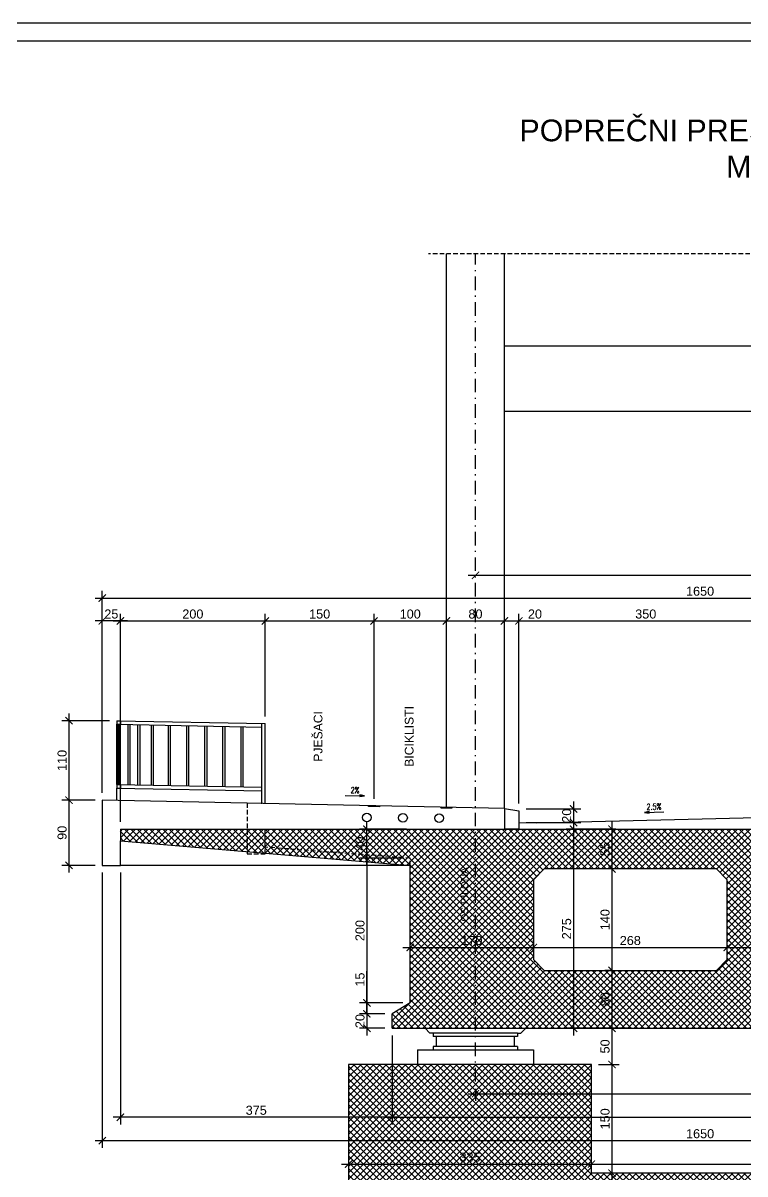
# Model space of a CAD drawing. Header units: millimetres. Extents: x -1571 to 3041, y 35 to 2455.
# Drawn here: x 201 to 1197, y 866 to 2455 of the extents above; entities that cross this region are included whole.
import ezdxf
from ezdxf.enums import TextEntityAlignment as Align

# ---------------------------------------------------------------- set-up
doc = ezdxf.new("R2010")
doc.units = ezdxf.units.MM
doc.header["$LTSCALE"] = 50
doc.header["$MEASUREMENT"] = 0
doc.header["$PDSIZE"] = 5
doc.linetypes.add('CRTA_TOČKA', pattern=[0.47, 0.25, -0.1, 0.02, -0.1])
doc.linetypes.add('HIDDEN2', pattern=[0.1875, 0.125, -0.0625])
doc.layers.add('050', color=132, linetype='Continuous', lineweight=50)
for name, color, linetype in [('BETON', 7, 'Continuous'), ('BETON tanko', 40, 'Continuous'), ('KOTE', 9, 'Continuous'), ('NEVIDLJIVO', 9, 'HIDDEN2'), ('NIVELETA', 4, 'Continuous'), ('OSI', 2, 'CRTA_TOČKA'), ('POM', 9, 'Continuous'), ('Tekst', 3, 'Continuous')]:
    doc.layers.add(name, color=color, linetype=linetype)
doc.styles.add('KOTE', font='ROMANS.shx', dxfattribs={"width": 0.7})
doc.styles.get("Standard").update_dxf_attribs({"font": 'ARIAL.TTF'})
doc.dimstyles.new('M1-50', dxfattribs={"dimscale": 5, "dimtxt": 2.5, "dimasz": 2, "dimexe": 2, "dimexo": 2, "dimtad": 1, "dimdec": 0, "dimzin": 9, "dimtxsty": 'Standard', "dimblk": 'ARCHTICK', "dimcen": 2.5, "dimdle": 2, "dimadec": 3, "dimazin": 2, "dimtfac": 1, "dimtdec": 0, "dimtmove": 0, "dimatfit": 3, "dimldrblk": 'ARCHTICK', "dimfxl": 0, "dimfrac": 2, "dimarcsym": 0})
pattern_1 = [(45, (-318.9434, -92.764), (-4.419417, 4.419417), []), (135, (-318.9434, -92.764), (-4.419417, -4.419417), [])]

# ---------------------------------------------------------------- blocks, each defined once
blk = doc.blocks.new('_ArchTick')
at = {"layer": '050', "color": 0, "const_width": 0.15}
blk.add_lwpolyline([(-0.5, -0.5), (0.5, 0.5)], dxfattribs=at)
blk = doc.blocks.new('*D27')
at = {"layer": 'Defpoints', "color": 0}
for p in [(735.3, 1302.3), (675.5, 1102.3), (735.3, 1102.3)]:
    blk.add_point(p, dxfattribs=at)
at = {"layer": 'KOTE', "color": 0, "lineweight": -2}
for p, q in [((675.5, 1312.3), (675.5, 1092.3)), ((725.3, 1302.3), (665.5, 1302.3)), ((725.3, 1102.3), (665.5, 1102.3))]:
    blk.add_line(p, q, dxfattribs=at)
at = {"layer": 'KOTE', "color": 0, "lineweight": -2, "xscale": 10, "yscale": 10, "zscale": 10}
for p, rotation in [((675.5, 1302.3), 90), ((675.5, 1102.3), 270)]:
    blk.add_blockref('_ArchTick', p, dxfattribs=dict(at, rotation=rotation))
at = {"layer": 'KOTE', "color": 0, "insert": (666, 1202.3), "char_height": 12.5, "attachment_point": 5, "rotation": 90}
blk.add_mtext('200', dxfattribs=at)
blk = doc.blocks.new('*D25')
at = {"layer": 'Defpoints', "color": 0}
for p in [(1029.2, 1287.3), (1013.7, 1147.3), (1024.1, 1147.3)]:
    blk.add_point(p, dxfattribs=at)
at = {"layer": 'KOTE', "color": 0, "lineweight": -2}
for p, q in [((1019.2, 1287.3), (1003.7, 1287.3)), ((1013.7, 1297.3), (1013.7, 1137.3)), ((1014.1, 1147.3), (1003.7, 1147.3))]:
    blk.add_line(p, q, dxfattribs=at)
at = {"layer": 'KOTE', "color": 0, "lineweight": -2, "xscale": 10, "yscale": 10, "zscale": 10}
for p, rotation in [((1013.7, 1287.3), 90), ((1013.7, 1147.3), 270)]:
    blk.add_blockref('_ArchTick', p, dxfattribs=dict(at, rotation=rotation))
at = {"layer": 'KOTE', "color": 0, "insert": (1004.2, 1217.3), "char_height": 12.5, "attachment_point": 5, "rotation": 90}
blk.add_mtext('140', dxfattribs=at)
blk = doc.blocks.new('*D24')
at = {"layer": 'Defpoints', "color": 0}
for p in [(1026.3, 1342.3), (960.7, 1067.3), (1050.7, 1067.3)]:
    blk.add_point(p, dxfattribs=at)
at = {"layer": 'KOTE', "color": 0, "lineweight": -2}
for p, q in [((960.7, 1352.3), (960.7, 1057.3)), ((1016.3, 1342.3), (950.7, 1342.3)), ((1040.7, 1067.3), (950.7, 1067.3))]:
    blk.add_line(p, q, dxfattribs=at)
at = {"layer": 'KOTE', "color": 0, "lineweight": -2, "xscale": 10, "yscale": 10, "zscale": 10}
for p, rotation in [((960.7, 1342.3), 90), ((960.7, 1067.3), 270)]:
    blk.add_blockref('_ArchTick', p, dxfattribs=dict(at, rotation=rotation))
at = {"layer": 'KOTE', "color": 0, "insert": (951.2, 1204.8), "char_height": 12.5, "attachment_point": 5, "rotation": 90}
blk.add_mtext('275', dxfattribs=at)
blk = doc.blocks.new('*D23')
at = {"layer": 'Defpoints', "color": 0}
for p in [(335.3, 1292.3), (710.3, 1067.3), (335.3, 944.6)]:
    blk.add_point(p, dxfattribs=at)
at = {"layer": 'POM', "color": 0, "lineweight": -2}
for p, q in [((335.3, 1282.3), (335.3, 934.6)), ((710.3, 1057.3), (710.3, 934.6)), ((720.3, 944.6), (325.3, 944.6))]:
    blk.add_line(p, q, dxfattribs=at)
at = {"layer": 'POM', "color": 0, "lineweight": -2, "xscale": 10, "yscale": 10, "zscale": 10, "rotation": 180}
blk.add_blockref('_ArchTick', (335.3, 944.6), dxfattribs=at)
at = {"layer": 'POM', "color": 0, "lineweight": -2, "xscale": 10, "yscale": 10, "zscale": 10}
blk.add_blockref('_ArchTick', (710.3, 944.6), dxfattribs=at)
at = {"layer": 'POM', "color": 0, "insert": (522.8, 954.1), "char_height": 12.5, "attachment_point": 5}
blk.add_mtext('375', dxfattribs=at)
blk = doc.blocks.new('*D22')
at = {"layer": 'Defpoints', "color": 0}
for p in [(1960.3, 1308.3), (310.3, 1292.3), (1960.3, 912.2)]:
    blk.add_point(p, dxfattribs=at)
at = {"layer": 'KOTE', "color": 0, "lineweight": -2}
for p, q in [((1960.3, 1298.3), (1960.3, 902.2)), ((310.3, 1282.3), (310.3, 902.2)), ((300.3, 912.2), (1970.3, 912.2))]:
    blk.add_line(p, q, dxfattribs=at)
at = {"layer": 'KOTE', "color": 0, "lineweight": -2, "xscale": 10, "yscale": 10, "zscale": 10, "rotation": 180}
blk.add_blockref('_ArchTick', (310.3, 912.2), dxfattribs=at)
at = {"layer": 'KOTE', "color": 0, "lineweight": -2, "xscale": 10, "yscale": 10, "zscale": 10}
blk.add_blockref('_ArchTick', (1960.3, 912.2), dxfattribs=at)
at = {"layer": 'KOTE', "color": 0, "insert": (1135.3, 921.7), "char_height": 12.5, "attachment_point": 5}
blk.add_mtext('1650', dxfattribs=at)
blk = doc.blocks.new('*D28')
at = {"layer": 'Defpoints', "color": 0}
for p in [(710.3, 1067.3), (1760.3, 1067.3), (1760.3, 944.6)]:
    blk.add_point(p, dxfattribs=at)
at = {"layer": 'KOTE', "color": 0, "lineweight": -2}
for p, q in [((710.3, 1057.3), (710.3, 934.6)), ((1760.3, 1057.3), (1760.3, 934.6)), ((700.3, 944.6), (1770.3, 944.6))]:
    blk.add_line(p, q, dxfattribs=at)
at = {"layer": 'KOTE', "color": 0, "lineweight": -2, "xscale": 10, "yscale": 10, "zscale": 10, "rotation": 180}
blk.add_blockref('_ArchTick', (710.3, 944.6), dxfattribs=at)
at = {"layer": 'KOTE', "color": 0, "lineweight": -2, "xscale": 10, "yscale": 10, "zscale": 10}
blk.add_blockref('_ArchTick', (1760.3, 944.6), dxfattribs=at)
at = {"layer": 'KOTE', "color": 0, "insert": (1235.3, 954.1), "char_height": 12.5, "attachment_point": 5}
blk.add_mtext('1050', dxfattribs=at)
blk = doc.blocks.new('*D33')
at = {"layer": 'Defpoints', "color": 0}
for p in [(1172.8, 1179), (905.3, 1162.3), (1172.8, 1162.3)]:
    blk.add_point(p, dxfattribs=at)
at = {"layer": 'KOTE', "color": 0, "lineweight": -2}
for p, q in [((895.3, 1179), (1182.8, 1179)), ((905.3, 1172.3), (905.3, 1189)), ((1172.8, 1172.3), (1172.8, 1189))]:
    blk.add_line(p, q, dxfattribs=at)
at = {"layer": 'KOTE', "color": 0, "lineweight": -2, "xscale": 10, "yscale": 10, "zscale": 10, "rotation": 180}
blk.add_blockref('_ArchTick', (905.3, 1179), dxfattribs=at)
at = {"layer": 'KOTE', "color": 0, "lineweight": -2, "xscale": 10, "yscale": 10, "zscale": 10}
blk.add_blockref('_ArchTick', (1172.8, 1179), dxfattribs=at)
at = {"layer": 'KOTE', "color": 0, "insert": (1039, 1188.5), "char_height": 12.5, "attachment_point": 5}
blk.add_mtext('268', dxfattribs=at)
blk = doc.blocks.new('*D30')
at = {"layer": 'Defpoints', "color": 0}
for p in [(710.3, 1087.3), (675.5, 1067.3), (710.3, 1067.3)]:
    blk.add_point(p, dxfattribs=at)
at = {"layer": 'KOTE', "color": 0, "lineweight": -2}
for p, q in [((675.5, 1097.3), (675.5, 1057.3)), ((700.3, 1087.3), (665.5, 1087.3)), ((700.3, 1067.3), (665.5, 1067.3))]:
    blk.add_line(p, q, dxfattribs=at)
at = {"layer": 'KOTE', "color": 0, "lineweight": -2, "xscale": 10, "yscale": 10, "zscale": 10}
for p, rotation in [((675.5, 1087.3), 90), ((675.5, 1067.3), 270)]:
    blk.add_blockref('_ArchTick', p, dxfattribs=dict(at, rotation=rotation))
at = {"layer": 'KOTE', "color": 0, "insert": (666, 1077.3), "char_height": 12.5, "attachment_point": 5, "rotation": 90}
blk.add_mtext('20', dxfattribs=at)
blk = doc.blocks.new('*D29')
at = {"layer": 'Defpoints', "color": 0}
for p in [(905.3, 1179), (905.3, 1162.3), (735.3, 1102.3)]:
    blk.add_point(p, dxfattribs=at)
at = {"layer": 'KOTE', "color": 0, "lineweight": -2}
for p, q in [((725.3, 1179), (915.3, 1179)), ((735.3, 1112.3), (735.3, 1189)), ((905.3, 1172.3), (905.3, 1189))]:
    blk.add_line(p, q, dxfattribs=at)
at = {"layer": 'KOTE', "color": 0, "lineweight": -2, "xscale": 10, "yscale": 10, "zscale": 10, "rotation": 180}
blk.add_blockref('_ArchTick', (735.3, 1179), dxfattribs=at)
at = {"layer": 'KOTE', "color": 0, "lineweight": -2, "xscale": 10, "yscale": 10, "zscale": 10}
blk.add_blockref('_ArchTick', (905.3, 1179), dxfattribs=at)
at = {"layer": 'KOTE', "color": 0, "insert": (820.3, 1188.5), "char_height": 12.5, "attachment_point": 5}
blk.add_mtext('170', dxfattribs=at)
blk = doc.blocks.new('*D31')
at = {"layer": 'Defpoints', "color": 0}
for p in [(735.3, 1102.3), (675.5, 1087.3), (710.3, 1087.3)]:
    blk.add_point(p, dxfattribs=at)
at = {"layer": 'KOTE', "color": 0, "lineweight": -2}
for p, q in [((675.5, 1102.3), (675.5, 1146.1)), ((725.3, 1102.3), (665.5, 1102.3)), ((675.5, 1087.3), (675.5, 1112.3)), ((700.3, 1087.3), (665.5, 1087.3))]:
    blk.add_line(p, q, dxfattribs=at)
at = {"layer": 'KOTE', "color": 0, "lineweight": -2, "xscale": 10, "yscale": 10, "zscale": 10}
for p, rotation in [((675.5, 1102.3), 90), ((675.5, 1087.3), 270)]:
    blk.add_blockref('_ArchTick', p, dxfattribs=dict(at, rotation=rotation))
at = {"layer": 'KOTE', "color": 0, "insert": (666, 1134.6), "char_height": 12.5, "attachment_point": 5, "rotation": 90}
blk.add_mtext('15', dxfattribs=at)
blk = doc.blocks.new('*D34')
at = {"layer": 'Defpoints', "color": 0}
for p in [(1297.8, 1179), (1172.8, 1162.3), (1297.8, 1162.3)]:
    blk.add_point(p, dxfattribs=at)
at = {"layer": 'KOTE', "color": 0, "lineweight": -2}
for p, q in [((1162.8, 1179), (1307.8, 1179)), ((1172.8, 1172.3), (1172.8, 1189)), ((1297.8, 1172.3), (1297.8, 1189))]:
    blk.add_line(p, q, dxfattribs=at)
at = {"layer": 'KOTE', "color": 0, "lineweight": -2, "xscale": 10, "yscale": 10, "zscale": 10, "rotation": 180}
blk.add_blockref('_ArchTick', (1172.8, 1179), dxfattribs=at)
at = {"layer": 'KOTE', "color": 0, "lineweight": -2, "xscale": 10, "yscale": 10, "zscale": 10}
blk.add_blockref('_ArchTick', (1297.8, 1179), dxfattribs=at)
at = {"layer": 'KOTE', "color": 0, "insert": (1235.3, 1188.5), "char_height": 12.5, "attachment_point": 5}
blk.add_mtext('125', dxfattribs=at)
blk = doc.blocks.new('*D48')
at = {"layer": 'Defpoints', "color": 0}
for p in [(1024.1, 1147.3), (1013.7, 1067.3), (1024.1, 1067.3)]:
    blk.add_point(p, dxfattribs=at)
at = {"layer": 'KOTE', "color": 0, "lineweight": -2}
for p, q in [((1014.1, 1147.3), (1003.7, 1147.3)), ((1013.7, 1157.3), (1013.7, 1057.3)), ((1014.1, 1067.3), (1003.7, 1067.3))]:
    blk.add_line(p, q, dxfattribs=at)
at = {"layer": 'KOTE', "color": 0, "lineweight": -2, "xscale": 10, "yscale": 10, "zscale": 10}
for p, rotation in [((1013.7, 1147.3), 90), ((1013.7, 1067.3), 270)]:
    blk.add_blockref('_ArchTick', p, dxfattribs=dict(at, rotation=rotation))
at = {"layer": 'KOTE', "color": 0, "insert": (1004.2, 1107.3), "char_height": 12.5, "attachment_point": 5, "rotation": 90}
blk.add_mtext('80', dxfattribs=at)
blk = doc.blocks.new('*D18')
at = {"layer": 'Defpoints', "color": 0}
for p in [(1960.3, 1661.3), (310.3, 1382.4), (1960.3, 1377.8)]:
    blk.add_point(p, dxfattribs=at)
at = {"layer": 'KOTE', "color": 0, "lineweight": -2}
for p, q in [((310.3, 1392.4), (310.3, 1671.3)), ((1960.3, 1387.8), (1960.3, 1671.3)), ((300.3, 1661.3), (1970.3, 1661.3))]:
    blk.add_line(p, q, dxfattribs=at)
at = {"layer": 'KOTE', "color": 0, "lineweight": -2, "xscale": 10, "yscale": 10, "zscale": 10, "rotation": 180}
blk.add_blockref('_ArchTick', (310.3, 1661.3), dxfattribs=at)
at = {"layer": 'KOTE', "color": 0, "lineweight": -2, "xscale": 10, "yscale": 10, "zscale": 10}
blk.add_blockref('_ArchTick', (1960.3, 1661.3), dxfattribs=at)
at = {"layer": 'KOTE', "color": 0, "insert": (1135.3, 1670.8), "char_height": 12.5, "attachment_point": 5}
blk.add_mtext('1650', dxfattribs=at)
blk = doc.blocks.new('*D43')
at = {"layer": 'Defpoints', "color": 0}
for p in [(865.3, 1629.8), (865.3, 1603.9), (785.3, 1372.3)]:
    blk.add_point(p, dxfattribs=at)
at = {"layer": 'KOTE', "color": 0, "lineweight": -2}
for p, q in [((785.3, 1382.3), (785.3, 1639.8)), ((865.3, 1613.9), (865.3, 1639.8)), ((775.3, 1629.8), (875.3, 1629.8))]:
    blk.add_line(p, q, dxfattribs=at)
at = {"layer": 'KOTE', "color": 0, "lineweight": -2, "xscale": 10, "yscale": 10, "zscale": 10, "rotation": 180}
blk.add_blockref('_ArchTick', (785.3, 1629.8), dxfattribs=at)
at = {"layer": 'KOTE', "color": 0, "lineweight": -2, "xscale": 10, "yscale": 10, "zscale": 10}
blk.add_blockref('_ArchTick', (865.3, 1629.8), dxfattribs=at)
at = {"layer": 'KOTE', "color": 0, "insert": (825.3, 1639.3), "char_height": 12.5, "attachment_point": 5}
blk.add_mtext('80', dxfattribs=at)
blk = doc.blocks.new('*D40')
at = {"layer": 'Defpoints', "color": 0}
for p in [(685.3, 1629.8), (535.3, 1488), (685.3, 1374.3)]:
    blk.add_point(p, dxfattribs=at)
at = {"layer": 'KOTE', "color": 0, "lineweight": -2}
for p, q in [((535.3, 1498), (535.3, 1639.8)), ((685.3, 1384.3), (685.3, 1639.8)), ((525.3, 1629.8), (695.3, 1629.8))]:
    blk.add_line(p, q, dxfattribs=at)
at = {"layer": 'KOTE', "color": 0, "lineweight": -2, "xscale": 10, "yscale": 10, "zscale": 10, "rotation": 180}
blk.add_blockref('_ArchTick', (535.3, 1629.8), dxfattribs=at)
at = {"layer": 'KOTE', "color": 0, "lineweight": -2, "xscale": 10, "yscale": 10, "zscale": 10}
blk.add_blockref('_ArchTick', (685.3, 1629.8), dxfattribs=at)
at = {"layer": 'KOTE', "color": 0, "insert": (610.3, 1639.3), "char_height": 12.5, "attachment_point": 5}
blk.add_mtext('150', dxfattribs=at)
blk = doc.blocks.new('*D39')
at = {"layer": 'Defpoints', "color": 0}
for p in [(535.3, 1629.8), (535.3, 1488), (335.3, 1342.3)]:
    blk.add_point(p, dxfattribs=at)
at = {"layer": 'KOTE', "color": 0, "lineweight": -2}
for p, q in [((335.3, 1352.3), (335.3, 1639.8)), ((535.3, 1498), (535.3, 1639.8)), ((325.3, 1629.8), (545.3, 1629.8))]:
    blk.add_line(p, q, dxfattribs=at)
at = {"layer": 'KOTE', "color": 0, "lineweight": -2, "xscale": 10, "yscale": 10, "zscale": 10, "rotation": 180}
blk.add_blockref('_ArchTick', (335.3, 1629.8), dxfattribs=at)
at = {"layer": 'KOTE', "color": 0, "lineweight": -2, "xscale": 10, "yscale": 10, "zscale": 10}
blk.add_blockref('_ArchTick', (535.3, 1629.8), dxfattribs=at)
at = {"layer": 'KOTE', "color": 0, "insert": (435.3, 1639.3), "char_height": 12.5, "attachment_point": 5}
blk.add_mtext('200', dxfattribs=at)
blk = doc.blocks.new('*D38')
at = {"layer": 'Defpoints', "color": 0}
for p in [(785.3, 1629.8), (685.3, 1374.3), (785.3, 1372.3)]:
    blk.add_point(p, dxfattribs=at)
at = {"layer": 'KOTE', "color": 0, "lineweight": -2}
for p, q in [((685.3, 1384.3), (685.3, 1639.8)), ((785.3, 1382.3), (785.3, 1639.8)), ((675.3, 1629.8), (795.3, 1629.8))]:
    blk.add_line(p, q, dxfattribs=at)
at = {"layer": 'KOTE', "color": 0, "lineweight": -2, "xscale": 10, "yscale": 10, "zscale": 10, "rotation": 180}
blk.add_blockref('_ArchTick', (685.3, 1629.8), dxfattribs=at)
at = {"layer": 'KOTE', "color": 0, "lineweight": -2, "xscale": 10, "yscale": 10, "zscale": 10}
blk.add_blockref('_ArchTick', (785.3, 1629.8), dxfattribs=at)
at = {"layer": 'KOTE', "color": 0, "insert": (735.3, 1639.3), "char_height": 12.5, "attachment_point": 5}
blk.add_mtext('100', dxfattribs=at)
blk = doc.blocks.new('*D49')
at = {"layer": 'Defpoints', "color": 0}
for p in [(675.5, 1342.3), (740.3, 1342.3), (735.3, 1302.3)]:
    blk.add_point(p, dxfattribs=at)
at = {"layer": 'KOTE', "color": 0, "lineweight": -2}
for p, q in [((675.5, 1292.3), (675.5, 1352.3)), ((730.3, 1342.3), (665.5, 1342.3)), ((725.3, 1302.3), (665.5, 1302.3))]:
    blk.add_line(p, q, dxfattribs=at)
at = {"layer": 'KOTE', "color": 0, "lineweight": -2, "xscale": 10, "yscale": 10, "zscale": 10}
for p, rotation in [((675.5, 1342.3), 90), ((675.5, 1302.3), 270)]:
    blk.add_blockref('_ArchTick', p, dxfattribs=dict(at, rotation=rotation))
at = {"layer": 'KOTE', "color": 0, "insert": (666, 1322.3), "char_height": 12.5, "attachment_point": 5, "rotation": 90}
blk.add_mtext('40', dxfattribs=at)
blk = doc.blocks.new('*D42')
at = {"layer": 'Defpoints', "color": 0}
for p in [(1235.3, 1629.8), (1235.3, 1609.5), (885.3, 1367.8)]:
    blk.add_point(p, dxfattribs=at)
at = {"layer": 'KOTE', "color": 0, "lineweight": -2}
for p, q in [((885.3, 1377.8), (885.3, 1639.8)), ((1235.3, 1619.5), (1235.3, 1639.8)), ((875.3, 1629.8), (1245.3, 1629.8))]:
    blk.add_line(p, q, dxfattribs=at)
at = {"layer": 'KOTE', "color": 0, "lineweight": -2, "xscale": 10, "yscale": 10, "zscale": 10, "rotation": 180}
blk.add_blockref('_ArchTick', (885.3, 1629.8), dxfattribs=at)
at = {"layer": 'KOTE', "color": 0, "lineweight": -2, "xscale": 10, "yscale": 10, "zscale": 10}
blk.add_blockref('_ArchTick', (1235.3, 1629.8), dxfattribs=at)
at = {"layer": 'KOTE', "color": 0, "insert": (1060.3, 1639.3), "char_height": 12.5, "attachment_point": 5}
blk.add_mtext('350', dxfattribs=at)
blk = doc.blocks.new('*D44')
at = {"layer": 'Defpoints', "color": 0}
for p in [(885.3, 1370.3), (885.3, 1351.4), (960.7, 1351.4)]:
    blk.add_point(p, dxfattribs=at)
at = {"layer": 'KOTE', "color": 0, "lineweight": -2}
for p, q in [((895.3, 1370.3), (970.7, 1370.3)), ((960.7, 1380.3), (960.7, 1341.4)), ((895.3, 1351.4), (970.7, 1351.4))]:
    blk.add_line(p, q, dxfattribs=at)
at = {"layer": 'KOTE', "color": 0, "lineweight": -2, "xscale": 10, "yscale": 10, "zscale": 10}
for p, rotation in [((960.7, 1370.3), 90), ((960.7, 1351.4), 270)]:
    blk.add_blockref('_ArchTick', p, dxfattribs=dict(at, rotation=rotation))
at = {"layer": 'KOTE', "color": 0, "insert": (951.2, 1360.9), "char_height": 12.5, "attachment_point": 5, "rotation": 90}
blk.add_mtext('{\\fArial|b0|i0|c238|p34;20}', dxfattribs=at)
blk = doc.blocks.new('*D50')
at = {"layer": 'Defpoints', "color": 0}
for p in [(1029.2, 1342.3), (1013.7, 1287.3), (1029.2, 1287.3)]:
    blk.add_point(p, dxfattribs=at)
at = {"layer": 'KOTE', "color": 0, "lineweight": -2}
for p, q in [((1013.7, 1352.3), (1013.7, 1277.3)), ((1019.2, 1342.3), (1003.7, 1342.3)), ((1019.2, 1287.3), (1003.7, 1287.3))]:
    blk.add_line(p, q, dxfattribs=at)
at = {"layer": 'KOTE', "color": 0, "lineweight": -2, "xscale": 10, "yscale": 10, "zscale": 10}
for p, rotation in [((1013.7, 1342.3), 90), ((1013.7, 1287.3), 270)]:
    blk.add_blockref('_ArchTick', p, dxfattribs=dict(at, rotation=rotation))
at = {"layer": 'KOTE', "color": 0, "insert": (1004.2, 1314.8), "char_height": 12.5, "attachment_point": 5, "rotation": 90}
blk.add_mtext('55', dxfattribs=at)
blk = doc.blocks.new('*D107')
at = {"layer": 'Defpoints', "color": 0}
for p in [(310.3, 1629.8), (310.3, 1382.4), (335.3, 1342.3)]:
    blk.add_point(p, dxfattribs=at)
at = {"layer": 'POM', "color": 0, "lineweight": -2}
for p, q in [((310.3, 1392.4), (310.3, 1639.8)), ((335.3, 1352.3), (335.3, 1639.8)), ((345.3, 1629.8), (300.3, 1629.8))]:
    blk.add_line(p, q, dxfattribs=at)
at = {"layer": 'POM', "color": 0, "lineweight": -2, "xscale": 10, "yscale": 10, "zscale": 10, "rotation": 180}
blk.add_blockref('_ArchTick', (310.3, 1629.8), dxfattribs=at)
at = {"layer": 'POM', "color": 0, "lineweight": -2, "xscale": 10, "yscale": 10, "zscale": 10}
blk.add_blockref('_ArchTick', (335.3, 1629.8), dxfattribs=at)
at = {"layer": 'POM', "color": 0, "insert": (322.8, 1639.3), "char_height": 12.5, "attachment_point": 5}
blk.add_mtext('25', dxfattribs=at)
blk = doc.blocks.new('*D108')
at = {"layer": 'Defpoints', "color": 0}
for p in [(264.4, 1382.4), (310.3, 1382.4), (310.3, 1292.3)]:
    blk.add_point(p, dxfattribs=at)
at = {"layer": 'POM', "color": 0, "lineweight": -2}
for p, q in [((264.4, 1282.3), (264.4, 1392.4)), ((300.3, 1382.4), (254.4, 1382.4)), ((300.3, 1292.3), (254.4, 1292.3))]:
    blk.add_line(p, q, dxfattribs=at)
at = {"layer": 'POM', "color": 0, "lineweight": -2, "xscale": 10, "yscale": 10, "zscale": 10}
for p, rotation in [((264.4, 1382.4), 90), ((264.4, 1292.3), 270)]:
    blk.add_blockref('_ArchTick', p, dxfattribs=dict(at, rotation=rotation))
at = {"layer": 'POM', "color": 0, "insert": (254.9, 1337.3), "char_height": 12.5, "attachment_point": 5, "rotation": 90}
blk.add_mtext('90', dxfattribs=at)
blk = doc.blocks.new('*D109')
at = {"layer": 'Defpoints', "color": 0}
for p in [(264.4, 1492.1), (330.3, 1492.1), (310.3, 1382.4)]:
    blk.add_point(p, dxfattribs=at)
at = {"layer": 'POM', "color": 0, "lineweight": -2}
for p, q in [((264.4, 1372.4), (264.4, 1502.1)), ((320.3, 1492.1), (254.4, 1492.1)), ((300.3, 1382.4), (254.4, 1382.4))]:
    blk.add_line(p, q, dxfattribs=at)
at = {"layer": 'POM', "color": 0, "lineweight": -2, "xscale": 10, "yscale": 10, "zscale": 10}
for p, rotation in [((264.4, 1492.1), 90), ((264.4, 1382.4), 270)]:
    blk.add_blockref('_ArchTick', p, dxfattribs=dict(at, rotation=rotation))
at = {"layer": 'POM', "color": 0, "insert": (254.9, 1437.2), "char_height": 12.5, "attachment_point": 5, "rotation": 90}
blk.add_mtext('110', dxfattribs=at)
blk = doc.blocks.new('*D110')
at = {"layer": 'Defpoints', "color": 0}
for p in [(825.3, 993.8), (1645.3, 996.3), (1645.3, 977)]:
    blk.add_point(p, dxfattribs=at)
at = {"layer": 'KOTE', "color": 0, "lineweight": -2}
for p, q in [((1645.3, 986.3), (1645.3, 967)), ((815.3, 977), (1655.3, 977)), ((825.3, 983.8), (825.3, 967))]:
    blk.add_line(p, q, dxfattribs=at)
at = {"layer": 'KOTE', "color": 0, "lineweight": -2, "xscale": 10, "yscale": 10, "zscale": 10, "rotation": 180}
blk.add_blockref('_ArchTick', (825.3, 977), dxfattribs=at)
at = {"layer": 'KOTE', "color": 0, "lineweight": -2, "xscale": 10, "yscale": 10, "zscale": 10}
blk.add_blockref('_ArchTick', (1645.3, 977), dxfattribs=at)
at = {"layer": 'KOTE', "color": 0, "insert": (1235.3, 986.5), "char_height": 12.5, "attachment_point": 5}
blk.add_mtext('820', dxfattribs=at)
blk = doc.blocks.new('*D111')
at = {"layer": 'Defpoints', "color": 0}
for p in [(650.3, 895.3), (985.3, 879.8), (985.3, 867.3)]:
    blk.add_point(p, dxfattribs=at)
at = {"layer": 'KOTE', "color": 0, "lineweight": -2}
for p, q in [((640.3, 879.8), (995.3, 879.8)), ((650.3, 885.3), (650.3, 869.8)), ((985.3, 877.3), (985.3, 889.8))]:
    blk.add_line(p, q, dxfattribs=at)
at = {"layer": 'KOTE', "color": 0, "lineweight": -2, "xscale": 10, "yscale": 10, "zscale": 10, "rotation": 180}
blk.add_blockref('_ArchTick', (650.3, 879.8), dxfattribs=at)
at = {"layer": 'KOTE', "color": 0, "lineweight": -2, "xscale": 10, "yscale": 10, "zscale": 10}
blk.add_blockref('_ArchTick', (985.3, 879.8), dxfattribs=at)
at = {"layer": 'KOTE', "color": 0, "insert": (817.8, 889.3), "char_height": 12.5, "attachment_point": 5}
blk.add_mtext('335', dxfattribs=at)
blk = doc.blocks.new('*D112')
at = {"layer": 'Defpoints', "color": 0}
for p in [(1485.3, 879.8), (985.3, 867.3), (1485.3, 867.3)]:
    blk.add_point(p, dxfattribs=at)
at = {"layer": 'POM', "color": 0, "lineweight": -2}
for p, q in [((975.3, 879.8), (1495.3, 879.8)), ((985.3, 877.3), (985.3, 889.8)), ((1485.3, 877.3), (1485.3, 889.8))]:
    blk.add_line(p, q, dxfattribs=at)
at = {"layer": 'POM', "color": 0, "lineweight": -2, "xscale": 10, "yscale": 10, "zscale": 10, "rotation": 180}
blk.add_blockref('_ArchTick', (985.3, 879.8), dxfattribs=at)
at = {"layer": 'POM', "color": 0, "lineweight": -2, "xscale": 10, "yscale": 10, "zscale": 10}
blk.add_blockref('_ArchTick', (1485.3, 879.8), dxfattribs=at)
at = {"layer": 'POM', "color": 0, "insert": (1235.3, 889.3), "char_height": 12.5, "attachment_point": 5}
blk.add_mtext('500', dxfattribs=at)
blk = doc.blocks.new('*D115')
at = {"layer": 'Defpoints', "color": 0}
for p in [(985.3, 1067.3), (985.3, 1017.3), (1013.7, 1017.3)]:
    blk.add_point(p, dxfattribs=at)
at = {"layer": 'POM', "color": 0, "lineweight": -2}
for p, q in [((995.3, 1067.3), (1023.7, 1067.3)), ((1013.7, 1077.3), (1013.7, 1007.3)), ((995.3, 1017.3), (1023.7, 1017.3))]:
    blk.add_line(p, q, dxfattribs=at)
at = {"layer": 'POM', "color": 0, "lineweight": -2, "xscale": 10, "yscale": 10, "zscale": 10}
for p, rotation in [((1013.7, 1067.3), 90), ((1013.7, 1017.3), 270)]:
    blk.add_blockref('_ArchTick', p, dxfattribs=dict(at, rotation=rotation))
at = {"layer": 'POM', "color": 0, "insert": (1004.2, 1042.3), "char_height": 12.5, "attachment_point": 5, "rotation": 90}
blk.add_mtext('50', dxfattribs=at)
blk = doc.blocks.new('*D116')
at = {"layer": 'Defpoints', "color": 0}
for p in [(985.3, 1017.3), (1013.7, 867.3), (1013.7, 867.3)]:
    blk.add_point(p, dxfattribs=at)
at = {"layer": 'POM', "color": 0, "lineweight": -2}
for p, q in [((995.3, 1017.3), (1023.7, 1017.3)), ((1013.7, 1027.3), (1013.7, 857.3))]:
    blk.add_line(p, q, dxfattribs=at)
at = {"layer": 'POM', "color": 0, "lineweight": -2, "xscale": 10, "yscale": 10, "zscale": 10}
for p, rotation in [((1013.7, 1017.3), 90), ((1013.7, 867.3), 270)]:
    blk.add_blockref('_ArchTick', p, dxfattribs=dict(at, rotation=rotation))
at = {"layer": 'POM', "color": 0, "insert": (1004.2, 942.3), "char_height": 12.5, "attachment_point": 5, "rotation": 90}
blk.add_mtext('150', dxfattribs=at)
blk = doc.blocks.new('*D117')
at = {"layer": 'Defpoints', "color": 0}
for p in [(825.3, 1689.2), (1645.3, 1692.8), (1645.3, 1672.5)]:
    blk.add_point(p, dxfattribs=at)
at = {"layer": 'KOTE', "color": 0, "lineweight": -2}
for p, q in [((825.3, 1699.2), (825.3, 1702.8)), ((1645.3, 1682.5), (1645.3, 1702.8)), ((815.3, 1692.8), (1655.3, 1692.8))]:
    blk.add_line(p, q, dxfattribs=at)
at = {"layer": 'KOTE', "color": 0, "lineweight": -2, "xscale": 10, "yscale": 10, "zscale": 10, "rotation": 180}
blk.add_blockref('_ArchTick', (825.3, 1692.8), dxfattribs=at)
at = {"layer": 'KOTE', "color": 0, "lineweight": -2, "xscale": 10, "yscale": 10, "zscale": 10}
blk.add_blockref('_ArchTick', (1645.3, 1692.8), dxfattribs=at)
at = {"layer": 'KOTE', "color": 0, "insert": (1235.3, 1702.3), "char_height": 12.5, "attachment_point": 5}
blk.add_mtext('820', dxfattribs=at)
blk = doc.blocks.new('*D118')
at = {"layer": 'Defpoints', "color": 0}
for p in [(885.3, 1629.8), (865.3, 1603.9), (885.3, 1556)]:
    blk.add_point(p, dxfattribs=at)
at = {"layer": 'POM', "color": 0, "lineweight": -2}
for p, q in [((865.3, 1613.9), (865.3, 1639.8)), ((885.3, 1566), (885.3, 1639.8)), ((855.3, 1629.8), (885.3, 1629.8)), ((885.3, 1629.8), (919.6, 1629.8))]:
    blk.add_line(p, q, dxfattribs=at)
at = {"layer": 'POM', "color": 0, "lineweight": -2, "xscale": 10, "yscale": 10, "zscale": 10, "rotation": 180}
blk.add_blockref('_ArchTick', (865.3, 1629.8), dxfattribs=at)
at = {"layer": 'POM', "color": 0, "lineweight": -2, "xscale": 10, "yscale": 10, "zscale": 10}
blk.add_blockref('_ArchTick', (885.3, 1629.8), dxfattribs=at)
at = {"layer": 'POM', "color": 0, "insert": (907.4, 1639.3), "char_height": 12.5, "attachment_point": 5}
blk.add_mtext('20', dxfattribs=at)
blk = doc.blocks.new('A$C07114761')
at = {"layer": 'BETON tanko'}
for p, q in [((0, 0), (-20, -2.9)), ((0, 0), (0, -28.4)), ((-20, -2.9), (-20, -28.4)), ((-20, -28.4), (0, -28.4))]:
    blk.add_line(p, q, dxfattribs=at)

msp = doc.modelspace()

# ---------------------------------------------------------------- hatches: boundary and pattern name
at = {"layer": 'BETON tanko'}
for points in [[(677.8, 1373.5), (677.8, 1374.5), (692.7, 1374.2), (692.7, 1373.2)], [(777.8, 1371.5), (777.8, 1372.5), (792.7, 1372.2), (792.7, 1371.2)]]:
    msp.add_hatch(color=256, dxfattribs=at).paths.add_polyline_path(points)
at = {"layer": 'POM'}
h = msp.add_hatch(dxfattribs=at)
h.set_pattern_fill('ANSI37', color=256, scale=20, style=0)
h.set_pattern_definition([(135, (2470.5028, 81.3588), (1.767767, 1.767767), []), (45, (2470.5028, 81.3588), (1.767767, -1.767767), [])])
edge = h.paths.add_edge_path()
edge.add_line((865.3, 1370.7), (865.3, 1342.3))
edge = h.paths.add_edge_path()
edge.add_line((885.3, 1342.3), (865.3, 1342.3))
edge = h.paths.add_edge_path()
edge.add_line((865.3, 1370.7), (885.3, 1367.8))
edge = h.paths.add_edge_path()
edge.add_line((885.3, 1367.8), (885.3, 1342.3))
h = msp.add_hatch(dxfattribs=at)
h.set_pattern_fill('ANSI37', color=256, scale=50, style=0)
h.set_pattern_definition(pattern_1)
h.paths.add_polyline_path([(335.3, 1326.3), (735.3, 1292.3), (735.3, 1102.3), (710.3, 1087.3), (710.3, 1067.3), (1760.3, 1067.3), (1760.3, 1087.3), (1735.3, 1102.3), (1735.3, 1302.3), (1935.3, 1317.3), (1935.3, 1342.3), (1605.3, 1342.3), (1585.3, 1342.3), (885.3, 1342.3), (335.3, 1342.3)])
h.paths.add_polyline_path([(920.3, 1287.3), (905.3, 1272.3), (905.3, 1162.3), (920.3, 1147.3), (1157.8, 1147.3), (1172.8, 1162.3), (1172.8, 1272.3), (1157.8, 1287.3)], flags=16)
h.paths.add_polyline_path([(1312.8, 1287.3), (1550.3, 1287.3), (1565.3, 1272.3), (1565.3, 1162.3), (1550.3, 1147.3), (1312.8, 1147.3), (1297.8, 1162.3), (1297.8, 1272.3)], flags=16)
h.paths.add_polyline_path([(656.5, 1310), (656.5, 1334.6), (675.5, 1334.6), (675.5, 1310)], flags=24)
h.paths.add_polyline_path([(1795.8, 1310), (1795.8, 1334.6), (1814.8, 1334.6), (1814.8, 1310)], flags=24)
h.paths.add_polyline_path([(1622.6, 1212.4), (1622.6, 1292), (1637.9, 1292), (1637.9, 1212.4)], flags=24)
h.paths.add_polyline_path([(1633.9, 1198), (1666.6, 1198), (1666.6, 1179), (1633.9, 1179)], flags=24)
h.paths.add_polyline_path([(1218.9, 1198), (1251.6, 1198), (1251.6, 1179), (1218.9, 1179)], flags=24)
h.paths.add_polyline_path([(994.7, 1302.7), (994.7, 1326.9), (1013.7, 1326.9), (1013.7, 1302.7)], flags=24)
h.paths.add_polyline_path([(994.7, 1095.2), (994.7, 1119.4), (1013.7, 1119.4), (1013.7, 1095.2)], flags=24)
h.paths.add_polyline_path([(803.9, 1198), (836.6, 1198), (836.6, 1179), (803.9, 1179)], flags=24)
h.paths.add_polyline_path([(802.6, 1212.4), (802.6, 1292), (817.9, 1292), (817.9, 1212.4)], flags=24)
h = msp.add_hatch(dxfattribs=at)
h.set_pattern_fill('ANSI37', color=256, scale=50, style=0)
h.set_pattern_definition(pattern_1)
h.paths.add_polyline_path([(650.3, 1017.3), (650.3, 752.3), (1820.3, 752.3), (1820.3, 1017.3), (1485.3, 1017.3), (1485.3, 867.3), (985.3, 867.3), (985.3, 1017.3)])
h.paths.add_polyline_path([(1635.8, 898.8), (1669.7, 898.8), (1669.7, 879.8), (1635.8, 879.8)], flags=24)
h.paths.add_polyline_path([(1214.1, 866.4), (1256.4, 866.4), (1256.4, 847.3), (1214.1, 847.3)], flags=24)
h.paths.add_polyline_path([(1162.1, 809.6), (1293.1, 809.6), (1293.1, 764), (1162.1, 764)], flags=24)
h.paths.add_polyline_path([(800.8, 898.8), (834.7, 898.8), (834.7, 879.8), (800.8, 879.8)], flags=24)

# ---------------------------------------------------------------- linework, layer by layer
at = {"layer": 'BETON'}
for p, q in [((785.3, 1372.3), (785.3, 2136.8)), ((865.3, 1370.7), (865.3, 2136.8)), ((1605.3, 2009.1), (865.3, 2009.1)), ((1605.3, 1919.1), (865.3, 1919.1)), ((310.3, 1382.4), (310.3, 1292.3)), ((865.3, 1370.7), (310.3, 1382.4)), ((335.3, 1342.3), (885.3, 1342.3)), ((335.3, 1342.3), (335.3, 1326.3)), ((885.3, 1342.3), (1585.3, 1342.3)), ((335.3, 1292.3), (335.3, 1326.3)), ((335.3, 1326.3), (735.3, 1292.3)), ((310.3, 1292.3), (335.3, 1292.3)), ((735.3, 1102.3), (735.3, 1292.3)), ((920.3, 1287.3), (905.3, 1272.3)), ((1157.8, 1287.3), (920.3, 1287.3)), ((1157.8, 1287.3), (1172.8, 1272.3)), ((905.3, 1272.3), (905.3, 1162.3)), ((1172.8, 1162.3), (1172.8, 1272.3)), ((920.3, 1147.3), (905.3, 1162.3)), ((1157.8, 1147.3), (1172.8, 1162.3)), ((920.3, 1147.3), (1157.8, 1147.3)), ((735.3, 1102.3), (710.3, 1087.3)), ((710.3, 1067.3), (710.3, 1087.3)), ((710.3, 1067.3), (1760.3, 1067.3)), ((985.3, 1017.3), (650.3, 1017.3)), ((650.3, 1017.3), (650.3, 752.3)), ((985.3, 867.3), (985.3, 1017.3)), ((1485.3, 867.3), (985.3, 867.3))]:
    msp.add_line(p, q, dxfattribs=at)
for points in [[(-1570.5, 506.5), (3040.7, 506.5), (3040.7, 2455.4), (-1570.5, 2455.4)], [(-1445.5, 531.5), (3015.7, 531.5), (3015.7, 2430.4), (-1445.5, 2430.4)]]:
    msp.add_lwpolyline(points, close=True, dxfattribs=at)
for centre in [(675.3, 1358.4), (725.3, 1357.9), (775.2, 1357.4)]:
    msp.add_circle(centre, 6, dxfattribs=at)
at = {"layer": 'BETON tanko'}
for p, q in [((677.8, 1373.5), (677.8, 1374.5)), ((692.7, 1374.2), (677.8, 1374.5)), ((692.7, 1373.2), (677.8, 1373.5)), ((692.7, 1374.2), (692.7, 1373.2)), ((792.7, 1372.2), (777.8, 1372.5)), ((777.8, 1371.5), (777.8, 1372.5)), ((792.7, 1371.2), (777.8, 1371.5)), ((792.7, 1372.2), (792.7, 1371.2)), ((735.3, 1292.3), (335.3, 1292.3))]:
    msp.add_line(p, q, dxfattribs=at)
at = {"layer": 'KOTE'}
for p, q in [((645.7, 1388.9), (672.3, 1388.3)), ((1058.5, 1365.5), (1085.1, 1366.1))]:
    msp.add_line(p, q, dxfattribs=at)
for points in [[(665.7, 1389.6), (665.7, 1387.3), (672.3, 1388.3)], [(1065.2, 1364.5), (1065.1, 1366.8), (1058.5, 1365.5)]]:
    msp.add_lwpolyline(points, close=True, dxfattribs=at)
for points in [[(665.7, 1389.6), (665.7, 1387.3), (672.3, 1388.3)], [(1065.2, 1364.5), (1065.1, 1366.8), (1058.5, 1365.5)]]:
    msp.add_solid(points, dxfattribs=at)
at = {"layer": 'NEVIDLJIVO'}
for p, q in [((1710.3, 2136.8), (760.3, 2136.8)), ((510.3, 1378.2), (510.3, 1308.2)), ((535.3, 1308.2), (535.3, 1342.3)), ((510.3, 1308.2), (535.3, 1308.2)), ((735.3, 1302.3), (535.3, 1317.3)), ((735.3, 1292.3), (735.3, 1302.3))]:
    msp.add_line(p, q, dxfattribs=at)
at = {"layer": 'NIVELETA'}
for p, q in [((885.2, 1351.4), (910.2, 1350.9)), ((910.2, 1350.9), (1235.3, 1359.1))]:
    msp.add_line(p, q, dxfattribs=at)
at = {"layer": 'OSI', "ltscale": 1.5}
msp.add_line((825.3, 993.8), (825.3, 2136.8), dxfattribs=at)
at = {"layer": 'POM'}
for p, q in [((330.3, 1492.1), (330.3, 1487.1)), ((330.3, 1492.1), (335.3, 1492.1)), ((330.3, 1492.1), (535.3, 1488)), ((330.3, 1404.1), (330.3, 1487.1)), ((330.3, 1487.1), (335.3, 1487.1)), ((330.3, 1487.1), (530.3, 1483.1)), ((331.8, 1404), (331.8, 1487)), ((333.8, 1404), (333.8, 1487)), ((335.3, 1492.1), (335.3, 1487.1)), ((335.3, 1404.1), (335.3, 1487.1)), ((345.9, 1403.7), (345.9, 1486.7)), ((348.9, 1403.7), (348.9, 1486.7)), ((359.6, 1403.4), (359.6, 1486.4)), ((362.6, 1403.4), (362.6, 1486.4)), ((378.1, 1403.1), (378.1, 1486)), ((381.1, 1403.1), (381.1, 1486)), ((401.5, 1402.6), (401.5, 1485.6)), ((404.5, 1402.6), (404.5, 1485.6)), ((426.9, 1402.1), (426.9, 1485.1)), ((429.9, 1402.1), (429.9, 1485.1)), ((451.9, 1401.6), (451.9, 1484.6)), ((454.9, 1401.6), (454.9, 1484.6)), ((476.9, 1401.1), (476.9, 1484.1)), ((479.9, 1401.1), (479.9, 1484.1)), ((501.9, 1400.6), (501.9, 1483.6)), ((504.9, 1400.6), (504.9, 1483.6)), ((530.3, 1488.1), (530.3, 1488.1)), ((530.3, 1377.4), (530.3, 1488.1)), ((535.3, 1377.3), (535.3, 1488)), ((330.3, 1404.1), (330.3, 1399.1)), ((330.3, 1404.1), (335.3, 1404.1)), ((330.3, 1404), (530.3, 1400.1)), ((330.3, 1381.9), (330.3, 1399.1)), ((330.3, 1399.1), (335.3, 1399.1)), ((330.3, 1399), (530.3, 1395.1)), ((335.3, 1404.1), (335.3, 1399.1)), ((335.3, 1382), (335.3, 1399.1)), ((762.5, 1060.6), (755.8, 1067.3)), ((888, 1060.6), (894.7, 1067.3)), ((767, 1060.6), (762.5, 1060.6)), ((767, 1060.6), (767, 1056.1)), ((883.5, 1060.6), (767, 1060.6)), ((883.5, 1056.1), (767, 1056.1)), ((771.5, 1042), (771.5, 1056.1)), ((879, 1042), (879, 1056.1)), ((883.5, 1060.6), (883.5, 1056.1)), ((883.5, 1060.6), (888, 1060.6)), ((745.3, 1037.5), (745.3, 1017.3)), ((745.3, 1037.5), (825.3, 1037.5)), ((767, 1042), (767, 1037.5)), ((883.5, 1042), (767, 1042)), ((825.3, 1037.5), (905.3, 1037.5)), ((883.5, 1042), (883.5, 1037.5)), ((905.3, 1037.5), (905.3, 1017.3))]:
    msp.add_line(p, q, dxfattribs=at)

# ---------------------------------------------------------------- block references
at = {"layer": 'POM', "xscale": -1, "rotation": 359.9999999999984}
msp.add_blockref('A$C07114761', (865.3, 1370.7), dxfattribs=at)

# ---------------------------------------------------------------- texts
at = {"layer": 'KOTE', "style": 'KOTE', "width": 0.7}
for s, rotation, p in [('2%', 358.8542, (659.2, 1396.1)), ('2.5%', 1.4321, (1071.6, 1373.3))]:
    msp.add_text(s, height=8.33, rotation=rotation, dxfattribs=at).set_placement(p, align=Align.MIDDLE)
at = {"layer": 'Tekst', "insert": (1235.3, 2281.9), "char_height": 30, "attachment_point": 5}
msp.add_mtext('{\\fArial|b0|i0|c238|p34;POPREČNI PRESJEK U OSI STUPA\\PM 1:50}', dxfattribs=at)
at = {"layer": 'Tekst', "attachment_point": 5, "rotation": 90}
for s, insert, char_height in [('{\\fArial|b0|i0|c238|p34;BICIKLISTI}', (733.9, 1470.4), 12), ('{\\fArial|b0|i0|c238|p34;PJEŠACI}', (608.2, 1470.4), 12), ('{\\fArial|b0|i0|c238|p34;OS PILONA}', (810.3, 1252.2), 10)]:
    msp.add_mtext(s, dxfattribs=dict(at, insert=insert, char_height=char_height))

# ---------------------------------------------------------------- dimensions: what is measured, and where the dimension line sits
at = {"layer": 'KOTE'}
for base, p1, p2, angle, picture, middle in [((1645.3, 1692.8), (825.3, 1689.2), (1645.3, 1672.5), 180, '*D117', (1235.3, 1702.3)), ((685.3, 1629.8), (535.3, 1488), (685.3, 1374.3), 180, '*D40', (610.3, 1639.3)), ((785.3, 1629.8), (685.3, 1374.3), (785.3, 1372.3), 180, '*D38', (735.3, 1639.3)), ((1235.3, 1629.8), (885.3, 1367.8), (1235.3, 1609.5), 180, '*D42', (1060.3, 1639.3)), ((675.5, 1342.3), (735.3, 1302.3), (740.3, 1342.3), 90, '*D49', (666, 1322.3)), ((960.7, 1067.3), (1026.3, 1342.3), (1050.7, 1067.3), 90, '*D24', (951.2, 1204.8)), ((1013.7, 1287.3), (1029.2, 1342.3), (1029.2, 1287.3), 90, '*D50', (1004.2, 1314.8)), ((675.5, 1102.3), (735.3, 1302.3), (735.3, 1102.3), 90, '*D27', (666, 1202.3)), ((1013.7, 1147.3), (1029.2, 1287.3), (1024.1, 1147.3), 90, '*D25', (1004.2, 1217.3))]:
    dim = msp.add_linear_dim(base=base, p1=p1, p2=p2, angle=angle, dimstyle='M1-50', dxfattribs=at)
    dim.commit()
    dim.dimension.update_dxf_attribs({"geometry": picture, "text_midpoint": middle})
for base, p1, p2, picture, middle in [((1960.3, 1661.3), (310.3, 1382.4), (1960.3, 1377.8), '*D18', (1135.3, 1670.8)), ((1960.3, 912.2), (310.3, 1292.3), (1960.3, 1308.3), '*D22', (1135.3, 921.7)), ((905.3, 1179), (735.3, 1102.3), (905.3, 1162.3), '*D29', (820.3, 1188.5)), ((1172.7513855, 1178.9957824), (905.2513855, 1162.3079726), (1172.7513855, 1162.3079726), '*D33', (1039.0013855, 1188.5029448)), ((1297.8, 1179), (1172.8, 1162.3), (1297.8, 1162.3), '*D34', (1235.3, 1188.5)), ((1760.3, 944.6), (710.3, 1067.3), (1760.3, 1067.3), '*D28', (1235.3, 954.1)), ((1645.3, 977), (825.3, 993.8), (1645.3, 996.3), '*D110', (1235.3, 986.5)), ((985.3, 879.8), (650.3, 895.3), (985.3, 867.3), '*D111', (817.8, 889.3))]:
    dim = msp.add_linear_dim(base=base, p1=p1, p2=p2, dimstyle='M1-50', dxfattribs=at)
    dim.commit()
    dim.dimension.update_dxf_attribs({"geometry": picture, "text_midpoint": middle})
for base, p1, p2, angle, picture, middle in [((535.3, 1629.8), (335.3, 1342.3), (535.3, 1488), 180, '*D39', (435.3, 1629.8)), ((865.3, 1629.8), (785.3, 1372.3), (865.3, 1603.9), 180, '*D43', (825.3, 1629.8)), ((675.5, 1087.3), (735.3, 1102.3), (710.3, 1087.3), 90, '*D31', (675.5, 1134.6)), ((1013.7, 1067.3), (1024.1, 1147.3), (1024.1, 1067.3), 90, '*D48', (1013.7, 1107.3)), ((675.5, 1067.3), (710.3, 1087.3), (710.3, 1067.3), 90, '*D30', (675.5, 1077.3))]:
    dim = msp.add_linear_dim(base=base, p1=p1, p2=p2, angle=angle, dimstyle='M1-50', dxfattribs=at)
    dim.commit()
    dim.dimension.update_dxf_attribs({"geometry": picture, "text_midpoint": middle, "dimtype": 160})
dim = msp.add_linear_dim(base=(960.7, 1351.4), p1=(885.3, 1370.3), p2=(885.3, 1351.4), angle=90, text='{\\fArial|b0|i0|c238|p34;20}', dimstyle='M1-50', dxfattribs=at)
dim.commit()
dim.dimension.update_dxf_attribs({"geometry": '*D44', "text_midpoint": (960.7, 1360.9), "dimtype": 160})
at = {"layer": 'POM'}
for base, p1, p2, picture, middle in [((310.3, 1629.8), (335.3, 1342.3), (310.3, 1382.4), '*D107', (322.8, 1639.3)), ((885.3, 1629.8), (865.3, 1603.9), (885.3, 1556), '*D118', (907.4, 1639.3)), ((335.3, 944.6), (710.3, 1067.3), (335.3, 1292.3), '*D23', (522.8, 954.1)), ((1485.3, 879.8), (985.3, 867.3), (1485.3, 867.3), '*D112', (1235.3, 889.3))]:
    dim = msp.add_linear_dim(base=base, p1=p1, p2=p2, dimstyle='M1-50', dxfattribs=at)
    dim.commit()
    dim.dimension.update_dxf_attribs({"geometry": picture, "text_midpoint": middle})
for base, p1, p2, picture, middle in [((264.4, 1492.1), (310.3, 1382.4), (330.3, 1492.1), '*D109', (254.9, 1437.2)), ((1013.7, 867.3), (985.3, 1017.3), (1013.7, 867.3), '*D116', (1004.2, 942.3))]:
    dim = msp.add_linear_dim(base=base, p1=p1, p2=p2, angle=90, dimstyle='M1-50', override={"dimtmove": 1}, dxfattribs=at)
    dim.commit()
    dim.dimension.update_dxf_attribs({"geometry": picture, "text_midpoint": middle})
for base, p1, p2, picture, middle in [((264.4, 1382.4), (310.3, 1292.3), (310.3, 1382.4), '*D108', (254.9, 1337.3)), ((1013.7, 1017.3), (985.3, 1067.3), (985.3, 1017.3), '*D115', (1004.2, 1042.3))]:
    dim = msp.add_linear_dim(base=base, p1=p1, p2=p2, angle=90, dimstyle='M1-50', dxfattribs=at)
    dim.commit()
    dim.dimension.update_dxf_attribs({"geometry": picture, "text_midpoint": middle})

doc.saveas('drawing.dxf')
